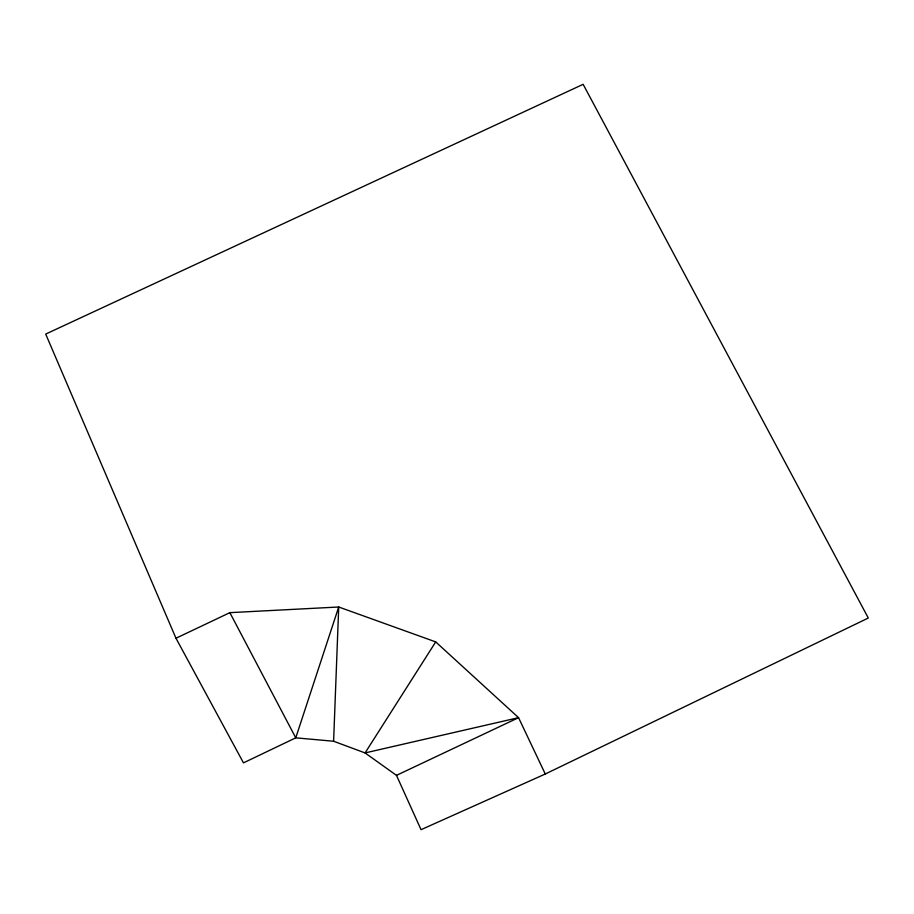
<?xml version="1.0" encoding="UTF-8"?>
<svg xmlns="http://www.w3.org/2000/svg" width="914" height="914" viewBox="0 0 914 914"><rect width="100%" height="100%" fill="white"/><g stroke="black" fill="none" stroke-linecap="round" stroke-linejoin="round"><path stroke-width="1.37" d="M333.61 741.243L338.717 606.999L229.86 612.654L175.968 638.235L45.7 334.078L583.143 84.317L868.3 618.024L545.281 774.009L421.046 829.684L396.482 775.358L365.074 752.93L333.61 741.243L295.759 737.838L243.478 762.87L175.968 638.235M396.482 775.358L518.558 717.673L435.715 641.902L365.074 752.93L518.558 717.673L545.281 774.009M435.715 641.902L338.717 606.999L295.759 737.838L229.86 612.654"/></g></svg>
